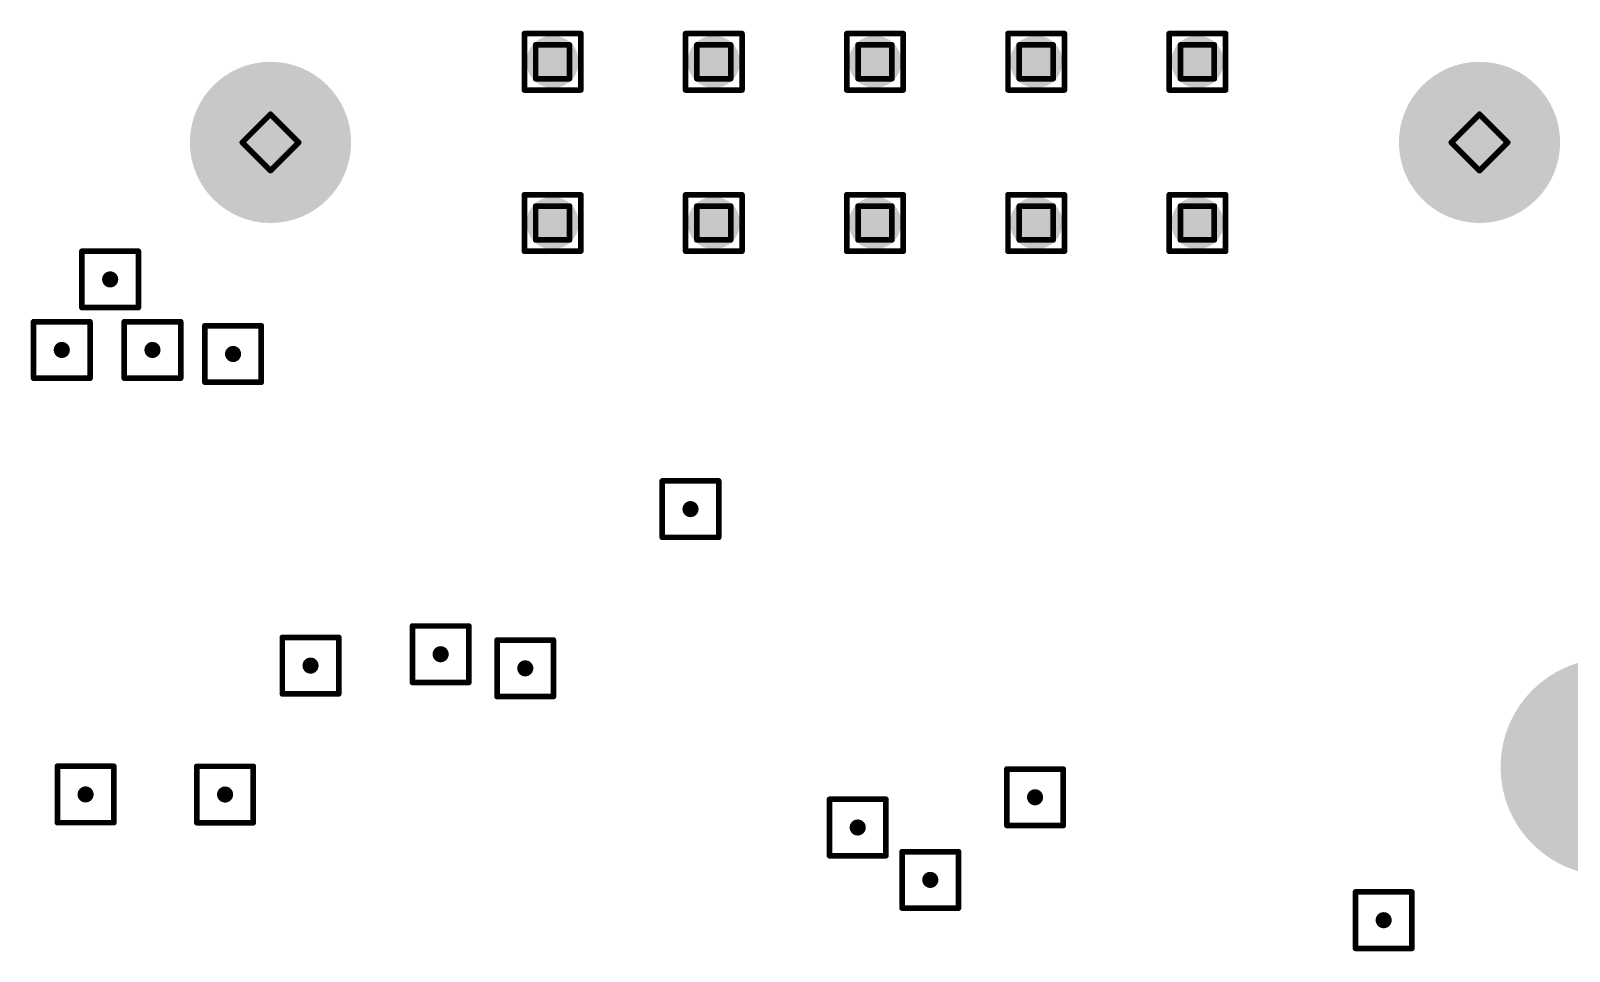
# Model space of a CAD drawing. Header units: inches. Extents: x 0 to 17, y 0 to 4.
# Drawn here: x 2.536 to 3.287, y 1.445 to 1.895 of the extents above; entities that cross this region are included whole.
import ezdxf

# ---------------------------------------------------------------- set-up
doc = ezdxf.new("R2010")
doc.units = ezdxf.units.IN
doc.header["$MEASUREMENT"] = 0
for name, color, linetype in [('Drill Drawing', 1, 'Continuous'), ('Pad Holes', 156, 'Continuous'), ('Via Holes', 16, 'Continuous')]:
    doc.layers.add(name, color=color, linetype=linetype)

# ---------------------------------------------------------------- blocks, each defined once
blk = doc.blocks.new('CM5116000_12')
at = {"layer": 'Pad Holes'}
h = blk.add_hatch(color=7, dxfattribs=at)
edge = h.paths.add_edge_path()
edge.add_arc((-0.94488, -0.64961), 0.05315, 0, 360)
blk = doc.blocks.new('M80_4001042____________B_132')
at = {"layer": 'Pad Holes'}
h = blk.add_hatch(color=7, dxfattribs=at)
edge = h.paths.add_edge_path()
edge.add_arc((-0.15748, 0.03937), 0.0128, 0, 360)
h = blk.add_hatch(color=7, dxfattribs=at)
edge = h.paths.add_edge_path()
edge.add_arc((-0.07874, 0.03937), 0.0128, 0, 360)
h = blk.add_hatch(color=7, dxfattribs=at)
edge = h.paths.add_edge_path()
edge.add_arc((0, 0.03937), 0.0128, 0, 360)
h = blk.add_hatch(color=7, dxfattribs=at)
edge = h.paths.add_edge_path()
edge.add_arc((0.07874, 0.03937), 0.0128, 0, 360)
h = blk.add_hatch(color=7, dxfattribs=at)
edge = h.paths.add_edge_path()
edge.add_arc((0.15748, 0.03937), 0.0128, 0, 360)
h = blk.add_hatch(color=7, dxfattribs=at)
edge = h.paths.add_edge_path()
edge.add_arc((-0.29528, 0), 0.03937, 0, 360)
h = blk.add_hatch(color=7, dxfattribs=at)
edge = h.paths.add_edge_path()
edge.add_arc((0.29527, 0), 0.03937, 0, 360)
h = blk.add_hatch(color=7, dxfattribs=at)
edge = h.paths.add_edge_path()
edge.add_arc((-0.15748, -0.03937), 0.0128, 0, 360)
h = blk.add_hatch(color=7, dxfattribs=at)
edge = h.paths.add_edge_path()
edge.add_arc((-0.07874, -0.03937), 0.0128, 0, 360)
h = blk.add_hatch(color=7, dxfattribs=at)
edge = h.paths.add_edge_path()
edge.add_arc((0, -0.03937), 0.0128, 0, 360)
h = blk.add_hatch(color=7, dxfattribs=at)
edge = h.paths.add_edge_path()
edge.add_arc((0.07874, -0.03937), 0.0128, 0, 360)
h = blk.add_hatch(color=7, dxfattribs=at)
edge = h.paths.add_edge_path()
edge.add_arc((0.15748, -0.03937), 0.0128, 0, 360)

msp = doc.modelspace()

# ---------------------------------------------------------------- hatches: boundary and pattern name
at = {"layer": 'Via Holes'}
h = msp.add_hatch(color=7, dxfattribs=at)
edge = h.paths.add_edge_path()
edge.add_arc((2.5748, 1.77362), 0.00394, 0, 360)
h = msp.add_hatch(color=7, dxfattribs=at)
edge = h.paths.add_edge_path()
edge.add_arc((2.55118, 1.73917), 0.00394, 0, 360)
h = msp.add_hatch(color=7, dxfattribs=at)
edge = h.paths.add_edge_path()
edge.add_arc((2.59547, 1.73917), 0.00394, 0, 360)
h = msp.add_hatch(color=7, dxfattribs=at)
edge = h.paths.add_edge_path()
edge.add_arc((2.63484, 1.7372), 0.00394, 0, 360)
h = msp.add_hatch(color=7, dxfattribs=at)
edge = h.paths.add_edge_path()
edge.add_arc((2.85827, 1.66142), 0.00394, 0, 360)
h = msp.add_hatch(color=7, dxfattribs=at)
edge = h.paths.add_edge_path()
edge.add_arc((2.73622, 1.59055), 0.00394, 0, 360)
h = msp.add_hatch(color=7, dxfattribs=at)
edge = h.paths.add_edge_path()
edge.add_arc((2.67268, 1.58498), 0.00394, 0, 360)
h = msp.add_hatch(color=7, dxfattribs=at)
edge = h.paths.add_edge_path()
edge.add_arc((2.77756, 1.58366), 0.00394, 0, 360)
h = msp.add_hatch(color=7, dxfattribs=at)
edge = h.paths.add_edge_path()
edge.add_arc((2.56279, 1.52205), 0.00394, 0, 360)
h = msp.add_hatch(color=7, dxfattribs=at)
edge = h.paths.add_edge_path()
edge.add_arc((2.63093, 1.52201), 0.00394, 0, 360)
h = msp.add_hatch(color=7, dxfattribs=at)
edge = h.paths.add_edge_path()
edge.add_arc((3.02657, 1.52067), 0.00394, 0, 360)
h = msp.add_hatch(color=7, dxfattribs=at)
edge = h.paths.add_edge_path()
edge.add_arc((2.93996, 1.50591), 0.00394, 0, 360)
h = msp.add_hatch(color=7, dxfattribs=at)
edge = h.paths.add_edge_path()
edge.add_arc((2.97539, 1.48032), 0.00394, 0, 360)
h = msp.add_hatch(color=7, dxfattribs=at)
edge = h.paths.add_edge_path()
edge.add_arc((3.19685, 1.46063), 0.00394, 0, 360)

# ---------------------------------------------------------------- linework, layer by layer
at = {"layer": 'Drill Drawing'}
for points in [[(2.77713, 1.8937, 0.00276, 0.00276, 0), (2.80468, 1.8937, 0.00276, 0.00276, 0)], [(2.77713, 1.86614, 0.00276, 0.00276, 0), (2.77713, 1.8937, 0.00276, 0.00276, 0)], [(2.80468, 1.86614, 0.00276, 0.00276, 0), (2.80468, 1.8937, 0.00276, 0.00276, 0)], [(2.85587, 1.8937, 0.00276, 0.00276, 0), (2.88343, 1.8937, 0.00276, 0.00276, 0)], [(2.85587, 1.86614, 0.00276, 0.00276, 0), (2.85587, 1.8937, 0.00276, 0.00276, 0)], [(2.88343, 1.86614, 0.00276, 0.00276, 0), (2.88343, 1.8937, 0.00276, 0.00276, 0)], [(2.93461, 1.8937, 0.00276, 0.00276, 0), (2.96217, 1.8937, 0.00276, 0.00276, 0)], [(2.93461, 1.86614, 0.00276, 0.00276, 0), (2.93461, 1.8937, 0.00276, 0.00276, 0)], [(2.96217, 1.86614, 0.00276, 0.00276, 0), (2.96217, 1.8937, 0.00276, 0.00276, 0)], [(3.01335, 1.8937, 0.00276, 0.00276, 0), (3.04091, 1.8937, 0.00276, 0.00276, 0)], [(3.01335, 1.86614, 0.00276, 0.00276, 0), (3.01335, 1.8937, 0.00276, 0.00276, 0)], [(3.04091, 1.86614, 0.00276, 0.00276, 0), (3.04091, 1.8937, 0.00276, 0.00276, 0)], [(3.09209, 1.8937, 0.00276, 0.00276, 0), (3.11965, 1.8937, 0.00276, 0.00276, 0)], [(3.09209, 1.86614, 0.00276, 0.00276, 0), (3.09209, 1.8937, 0.00276, 0.00276, 0)], [(3.11965, 1.86614, 0.00276, 0.00276, 0), (3.11965, 1.8937, 0.00276, 0.00276, 0)], [(2.78264, 1.88819, 0.00276, 0.00276, 0), (2.79917, 1.88819, 0.00276, 0.00276, 0)], [(2.78264, 1.87165, 0.00276, 0.00276, 0), (2.78264, 1.88819, 0.00276, 0.00276, 0)], [(2.79917, 1.87165, 0.00276, 0.00276, 0), (2.79917, 1.88819, 0.00276, 0.00276, 0)], [(2.86138, 1.88819, 0.00276, 0.00276, 0), (2.87791, 1.88819, 0.00276, 0.00276, 0)], [(2.86138, 1.87165, 0.00276, 0.00276, 0), (2.86138, 1.88819, 0.00276, 0.00276, 0)], [(2.87791, 1.87165, 0.00276, 0.00276, 0), (2.87791, 1.88819, 0.00276, 0.00276, 0)], [(2.94012, 1.88819, 0.00276, 0.00276, 0), (2.95665, 1.88819, 0.00276, 0.00276, 0)], [(2.94012, 1.87165, 0.00276, 0.00276, 0), (2.94012, 1.88819, 0.00276, 0.00276, 0)], [(2.95665, 1.87165, 0.00276, 0.00276, 0), (2.95665, 1.88819, 0.00276, 0.00276, 0)], [(3.01886, 1.88819, 0.00276, 0.00276, 0), (3.03539, 1.88819, 0.00276, 0.00276, 0)], [(3.01886, 1.87165, 0.00276, 0.00276, 0), (3.01886, 1.88819, 0.00276, 0.00276, 0)], [(3.03539, 1.87165, 0.00276, 0.00276, 0), (3.03539, 1.88819, 0.00276, 0.00276, 0)], [(3.0976, 1.88819, 0.00276, 0.00276, 0), (3.11413, 1.88819, 0.00276, 0.00276, 0)], [(3.0976, 1.87165, 0.00276, 0.00276, 0), (3.0976, 1.88819, 0.00276, 0.00276, 0)], [(3.11413, 1.87165, 0.00276, 0.00276, 0), (3.11413, 1.88819, 0.00276, 0.00276, 0)], [(2.78264, 1.87165, 0.00276, 0.00276, 0), (2.79917, 1.87165, 0.00276, 0.00276, 0)], [(2.86138, 1.87165, 0.00276, 0.00276, 0), (2.87791, 1.87165, 0.00276, 0.00276, 0)], [(2.94012, 1.87165, 0.00276, 0.00276, 0), (2.95665, 1.87165, 0.00276, 0.00276, 0)], [(3.01886, 1.87165, 0.00276, 0.00276, 0), (3.03539, 1.87165, 0.00276, 0.00276, 0)], [(3.0976, 1.87165, 0.00276, 0.00276, 0), (3.11413, 1.87165, 0.00276, 0.00276, 0)], [(2.77713, 1.86614, 0.00276, 0.00276, 0), (2.80468, 1.86614, 0.00276, 0.00276, 0)], [(2.85587, 1.86614, 0.00276, 0.00276, 0), (2.88343, 1.86614, 0.00276, 0.00276, 0)], [(2.93461, 1.86614, 0.00276, 0.00276, 0), (2.96217, 1.86614, 0.00276, 0.00276, 0)], [(3.01335, 1.86614, 0.00276, 0.00276, 0), (3.04091, 1.86614, 0.00276, 0.00276, 0)], [(3.09209, 1.86614, 0.00276, 0.00276, 0), (3.11965, 1.86614, 0.00276, 0.00276, 0)], [(2.63933, 1.84055, 0.00276, 0.00276, 0), (2.65311, 1.85433, 0.00276, 0.00276, 0)], [(2.65311, 1.85433, 0.00276, 0.00276, 0), (2.66689, 1.84055, 0.00276, 0.00276, 0)], [(3.22988, 1.84055, 0.00276, 0.00276, 0), (3.24366, 1.85433, 0.00276, 0.00276, 0)], [(3.24366, 1.85433, 0.00276, 0.00276, 0), (3.25744, 1.84055, 0.00276, 0.00276, 0)], [(2.63933, 1.84055, 0.00276, 0.00276, 0), (2.65311, 1.82677, 0.00276, 0.00276, 0)], [(2.65311, 1.82677, 0.00276, 0.00276, 0), (2.66689, 1.84055, 0.00276, 0.00276, 0)], [(3.22988, 1.84055, 0.00276, 0.00276, 0), (3.24366, 1.82677, 0.00276, 0.00276, 0)], [(3.24366, 1.82677, 0.00276, 0.00276, 0), (3.25744, 1.84055, 0.00276, 0.00276, 0)], [(2.77713, 1.81496, 0.00276, 0.00276, 0), (2.80468, 1.81496, 0.00276, 0.00276, 0)], [(2.77713, 1.7874, 0.00276, 0.00276, 0), (2.77713, 1.81496, 0.00276, 0.00276, 0)], [(2.80468, 1.7874, 0.00276, 0.00276, 0), (2.80468, 1.81496, 0.00276, 0.00276, 0)], [(2.85587, 1.81496, 0.00276, 0.00276, 0), (2.88343, 1.81496, 0.00276, 0.00276, 0)], [(2.85587, 1.7874, 0.00276, 0.00276, 0), (2.85587, 1.81496, 0.00276, 0.00276, 0)], [(2.88343, 1.7874, 0.00276, 0.00276, 0), (2.88343, 1.81496, 0.00276, 0.00276, 0)], [(2.93461, 1.81496, 0.00276, 0.00276, 0), (2.96217, 1.81496, 0.00276, 0.00276, 0)], [(2.93461, 1.7874, 0.00276, 0.00276, 0), (2.93461, 1.81496, 0.00276, 0.00276, 0)], [(2.96217, 1.7874, 0.00276, 0.00276, 0), (2.96217, 1.81496, 0.00276, 0.00276, 0)], [(3.01335, 1.81496, 0.00276, 0.00276, 0), (3.04091, 1.81496, 0.00276, 0.00276, 0)], [(3.01335, 1.7874, 0.00276, 0.00276, 0), (3.01335, 1.81496, 0.00276, 0.00276, 0)], [(3.04091, 1.7874, 0.00276, 0.00276, 0), (3.04091, 1.81496, 0.00276, 0.00276, 0)], [(3.09209, 1.81496, 0.00276, 0.00276, 0), (3.11965, 1.81496, 0.00276, 0.00276, 0)], [(3.09209, 1.7874, 0.00276, 0.00276, 0), (3.09209, 1.81496, 0.00276, 0.00276, 0)], [(3.11965, 1.7874, 0.00276, 0.00276, 0), (3.11965, 1.81496, 0.00276, 0.00276, 0)], [(2.78264, 1.80945, 0.00276, 0.00276, 0), (2.79917, 1.80945, 0.00276, 0.00276, 0)], [(2.78264, 1.79291, 0.00276, 0.00276, 0), (2.78264, 1.80945, 0.00276, 0.00276, 0)], [(2.79917, 1.79291, 0.00276, 0.00276, 0), (2.79917, 1.80945, 0.00276, 0.00276, 0)], [(2.86138, 1.80945, 0.00276, 0.00276, 0), (2.87791, 1.80945, 0.00276, 0.00276, 0)], [(2.86138, 1.79291, 0.00276, 0.00276, 0), (2.86138, 1.80945, 0.00276, 0.00276, 0)], [(2.87791, 1.79291, 0.00276, 0.00276, 0), (2.87791, 1.80945, 0.00276, 0.00276, 0)], [(2.94012, 1.80945, 0.00276, 0.00276, 0), (2.95665, 1.80945, 0.00276, 0.00276, 0)], [(2.94012, 1.79291, 0.00276, 0.00276, 0), (2.94012, 1.80945, 0.00276, 0.00276, 0)], [(2.95665, 1.79291, 0.00276, 0.00276, 0), (2.95665, 1.80945, 0.00276, 0.00276, 0)], [(3.01886, 1.80945, 0.00276, 0.00276, 0), (3.03539, 1.80945, 0.00276, 0.00276, 0)], [(3.01886, 1.79291, 0.00276, 0.00276, 0), (3.01886, 1.80945, 0.00276, 0.00276, 0)], [(3.03539, 1.79291, 0.00276, 0.00276, 0), (3.03539, 1.80945, 0.00276, 0.00276, 0)], [(3.0976, 1.80945, 0.00276, 0.00276, 0), (3.11413, 1.80945, 0.00276, 0.00276, 0)], [(3.0976, 1.79291, 0.00276, 0.00276, 0), (3.0976, 1.80945, 0.00276, 0.00276, 0)], [(3.11413, 1.79291, 0.00276, 0.00276, 0), (3.11413, 1.80945, 0.00276, 0.00276, 0)], [(2.56102, 1.7874, 0.00276, 0.00276, 0), (2.58858, 1.7874, 0.00276, 0.00276, 0)], [(2.56102, 1.75984, 0.00276, 0.00276, 0), (2.56102, 1.7874, 0.00276, 0.00276, 0)], [(2.58858, 1.75984, 0.00276, 0.00276, 0), (2.58858, 1.7874, 0.00276, 0.00276, 0)], [(2.77713, 1.7874, 0.00276, 0.00276, 0), (2.80468, 1.7874, 0.00276, 0.00276, 0)], [(2.78264, 1.79291, 0.00276, 0.00276, 0), (2.79917, 1.79291, 0.00276, 0.00276, 0)], [(2.85587, 1.7874, 0.00276, 0.00276, 0), (2.88343, 1.7874, 0.00276, 0.00276, 0)], [(2.86138, 1.79291, 0.00276, 0.00276, 0), (2.87791, 1.79291, 0.00276, 0.00276, 0)], [(2.93461, 1.7874, 0.00276, 0.00276, 0), (2.96217, 1.7874, 0.00276, 0.00276, 0)], [(2.94012, 1.79291, 0.00276, 0.00276, 0), (2.95665, 1.79291, 0.00276, 0.00276, 0)], [(3.01335, 1.7874, 0.00276, 0.00276, 0), (3.04091, 1.7874, 0.00276, 0.00276, 0)], [(3.01886, 1.79291, 0.00276, 0.00276, 0), (3.03539, 1.79291, 0.00276, 0.00276, 0)], [(3.09209, 1.7874, 0.00276, 0.00276, 0), (3.11965, 1.7874, 0.00276, 0.00276, 0)], [(3.0976, 1.79291, 0.00276, 0.00276, 0), (3.11413, 1.79291, 0.00276, 0.00276, 0)], [(2.56102, 1.75984, 0.00276, 0.00276, 0), (2.58858, 1.75984, 0.00276, 0.00276, 0)], [(2.5374, 1.75295, 0.00276, 0.00276, 0), (2.56496, 1.75295, 0.00276, 0.00276, 0)], [(2.5374, 1.72539, 0.00276, 0.00276, 0), (2.5374, 1.75295, 0.00276, 0.00276, 0)], [(2.56496, 1.72539, 0.00276, 0.00276, 0), (2.56496, 1.75295, 0.00276, 0.00276, 0)], [(2.58169, 1.75295, 0.00276, 0.00276, 0), (2.60925, 1.75295, 0.00276, 0.00276, 0)], [(2.58169, 1.72539, 0.00276, 0.00276, 0), (2.58169, 1.75295, 0.00276, 0.00276, 0)], [(2.60925, 1.72539, 0.00276, 0.00276, 0), (2.60925, 1.75295, 0.00276, 0.00276, 0)], [(2.62106, 1.75098, 0.00276, 0.00276, 0), (2.64862, 1.75098, 0.00276, 0.00276, 0)], [(2.62106, 1.72343, 0.00276, 0.00276, 0), (2.62106, 1.75098, 0.00276, 0.00276, 0)], [(2.64862, 1.72343, 0.00276, 0.00276, 0), (2.64862, 1.75098, 0.00276, 0.00276, 0)], [(2.5374, 1.72539, 0.00276, 0.00276, 0), (2.56496, 1.72539, 0.00276, 0.00276, 0)], [(2.58169, 1.72539, 0.00276, 0.00276, 0), (2.60925, 1.72539, 0.00276, 0.00276, 0)], [(2.62106, 1.72343, 0.00276, 0.00276, 0), (2.64862, 1.72343, 0.00276, 0.00276, 0)], [(2.84449, 1.6752, 0.00276, 0.00276, 0), (2.87205, 1.6752, 0.00276, 0.00276, 0)], [(2.84449, 1.64764, 0.00276, 0.00276, 0), (2.84449, 1.6752, 0.00276, 0.00276, 0)], [(2.87205, 1.64764, 0.00276, 0.00276, 0), (2.87205, 1.6752, 0.00276, 0.00276, 0)], [(2.84449, 1.64764, 0.00276, 0.00276, 0), (2.87205, 1.64764, 0.00276, 0.00276, 0)], [(2.72244, 1.60433, 0.00276, 0.00276, 0), (2.75, 1.60433, 0.00276, 0.00276, 0)], [(2.72244, 1.57677, 0.00276, 0.00276, 0), (2.72244, 1.60433, 0.00276, 0.00276, 0)], [(2.75, 1.57677, 0.00276, 0.00276, 0), (2.75, 1.60433, 0.00276, 0.00276, 0)], [(2.6589, 1.59876, 0.00276, 0.00276, 0), (2.68646, 1.59876, 0.00276, 0.00276, 0)], [(2.6589, 1.5712, 0.00276, 0.00276, 0), (2.6589, 1.59876, 0.00276, 0.00276, 0)], [(2.68646, 1.5712, 0.00276, 0.00276, 0), (2.68646, 1.59876, 0.00276, 0.00276, 0)], [(2.76378, 1.59744, 0.00276, 0.00276, 0), (2.79134, 1.59744, 0.00276, 0.00276, 0)], [(2.76378, 1.56988, 0.00276, 0.00276, 0), (2.76378, 1.59744, 0.00276, 0.00276, 0)], [(2.79134, 1.56988, 0.00276, 0.00276, 0), (2.79134, 1.59744, 0.00276, 0.00276, 0)], [(2.72244, 1.57677, 0.00276, 0.00276, 0), (2.75, 1.57677, 0.00276, 0.00276, 0)], [(2.6589, 1.5712, 0.00276, 0.00276, 0), (2.68646, 1.5712, 0.00276, 0.00276, 0)], [(2.76378, 1.56988, 0.00276, 0.00276, 0), (2.79134, 1.56988, 0.00276, 0.00276, 0)], [(2.54901, 1.53583, 0.00276, 0.00276, 0), (2.57657, 1.53583, 0.00276, 0.00276, 0)], [(2.54901, 1.50827, 0.00276, 0.00276, 0), (2.54901, 1.53583, 0.00276, 0.00276, 0)], [(2.57657, 1.50827, 0.00276, 0.00276, 0), (2.57657, 1.53583, 0.00276, 0.00276, 0)], [(2.61715, 1.53579, 0.00276, 0.00276, 0), (2.64471, 1.53579, 0.00276, 0.00276, 0)], [(2.61715, 1.50823, 0.00276, 0.00276, 0), (2.61715, 1.53579, 0.00276, 0.00276, 0)], [(2.64471, 1.50823, 0.00276, 0.00276, 0), (2.64471, 1.53579, 0.00276, 0.00276, 0)], [(3.01279, 1.53445, 0.00276, 0.00276, 0), (3.04035, 1.53445, 0.00276, 0.00276, 0)], [(3.01279, 1.50689, 0.00276, 0.00276, 0), (3.01279, 1.53445, 0.00276, 0.00276, 0)], [(3.04035, 1.50689, 0.00276, 0.00276, 0), (3.04035, 1.53445, 0.00276, 0.00276, 0)], [(2.92618, 1.51968, 0.00276, 0.00276, 0), (2.95374, 1.51968, 0.00276, 0.00276, 0)], [(2.92618, 1.49213, 0.00276, 0.00276, 0), (2.92618, 1.51968, 0.00276, 0.00276, 0)], [(2.95374, 1.49213, 0.00276, 0.00276, 0), (2.95374, 1.51968, 0.00276, 0.00276, 0)], [(2.54901, 1.50827, 0.00276, 0.00276, 0), (2.57657, 1.50827, 0.00276, 0.00276, 0)], [(2.61715, 1.50823, 0.00276, 0.00276, 0), (2.64471, 1.50823, 0.00276, 0.00276, 0)], [(3.01279, 1.50689, 0.00276, 0.00276, 0), (3.04035, 1.50689, 0.00276, 0.00276, 0)], [(2.96161, 1.49409, 0.00276, 0.00276, 0), (2.98917, 1.49409, 0.00276, 0.00276, 0)], [(2.96161, 1.46654, 0.00276, 0.00276, 0), (2.96161, 1.49409, 0.00276, 0.00276, 0)], [(2.98917, 1.46654, 0.00276, 0.00276, 0), (2.98917, 1.49409, 0.00276, 0.00276, 0)], [(2.92618, 1.49213, 0.00276, 0.00276, 0), (2.95374, 1.49213, 0.00276, 0.00276, 0)], [(3.18307, 1.47441, 0.00276, 0.00276, 0), (3.21063, 1.47441, 0.00276, 0.00276, 0)], [(3.18307, 1.44685, 0.00276, 0.00276, 0), (3.18307, 1.47441, 0.00276, 0.00276, 0)], [(3.21063, 1.44685, 0.00276, 0.00276, 0), (3.21063, 1.47441, 0.00276, 0.00276, 0)], [(2.96161, 1.46654, 0.00276, 0.00276, 0), (2.98917, 1.46654, 0.00276, 0.00276, 0)], [(3.18307, 1.44685, 0.00276, 0.00276, 0), (3.21063, 1.44685, 0.00276, 0.00276, 0)]]:
    msp.add_lwpolyline(points, format="xyseb", dxfattribs=at)
for points in [[(2.77644, 1.8937, 0.00138, 0.00138, 1), (2.77781, 1.8937, 0.00138, 0.00138, 1)], [(2.77644, 1.8937, 0.00138, 0.00138, 1), (2.77781, 1.8937, 0.00138, 0.00138, 1)], [(2.804, 1.8937, 0.00138, 0.00138, 1), (2.80537, 1.8937, 0.00138, 0.00138, 1)], [(2.804, 1.8937, 0.00138, 0.00138, 1), (2.80537, 1.8937, 0.00138, 0.00138, 1)], [(2.85518, 1.8937, 0.00138, 0.00138, 1), (2.85656, 1.8937, 0.00138, 0.00138, 1)], [(2.85518, 1.8937, 0.00138, 0.00138, 1), (2.85656, 1.8937, 0.00138, 0.00138, 1)], [(2.88274, 1.8937, 0.00138, 0.00138, 1), (2.88412, 1.8937, 0.00138, 0.00138, 1)], [(2.88274, 1.8937, 0.00138, 0.00138, 1), (2.88412, 1.8937, 0.00138, 0.00138, 1)], [(2.93392, 1.8937, 0.00138, 0.00138, 1), (2.9353, 1.8937, 0.00138, 0.00138, 1)], [(2.93392, 1.8937, 0.00138, 0.00138, 1), (2.9353, 1.8937, 0.00138, 0.00138, 1)], [(2.96148, 1.8937, 0.00138, 0.00138, 1), (2.96286, 1.8937, 0.00138, 0.00138, 1)], [(2.96148, 1.8937, 0.00138, 0.00138, 1), (2.96286, 1.8937, 0.00138, 0.00138, 1)], [(3.01266, 1.8937, 0.00138, 0.00138, 1), (3.01404, 1.8937, 0.00138, 0.00138, 1)], [(3.01266, 1.8937, 0.00138, 0.00138, 1), (3.01404, 1.8937, 0.00138, 0.00138, 1)], [(3.04022, 1.8937, 0.00138, 0.00138, 1), (3.0416, 1.8937, 0.00138, 0.00138, 1)], [(3.04022, 1.8937, 0.00138, 0.00138, 1), (3.0416, 1.8937, 0.00138, 0.00138, 1)], [(3.0914, 1.8937, 0.00138, 0.00138, 1), (3.09278, 1.8937, 0.00138, 0.00138, 1)], [(3.0914, 1.8937, 0.00138, 0.00138, 1), (3.09278, 1.8937, 0.00138, 0.00138, 1)], [(3.11896, 1.8937, 0.00138, 0.00138, 1), (3.12034, 1.8937, 0.00138, 0.00138, 1)], [(3.11896, 1.8937, 0.00138, 0.00138, 1), (3.12034, 1.8937, 0.00138, 0.00138, 1)], [(2.78195, 1.88819, 0.00138, 0.00138, 1), (2.78333, 1.88819, 0.00138, 0.00138, 1)], [(2.78195, 1.88819, 0.00138, 0.00138, 1), (2.78333, 1.88819, 0.00138, 0.00138, 1)], [(2.79848, 1.88819, 0.00138, 0.00138, 1), (2.79986, 1.88819, 0.00138, 0.00138, 1)], [(2.79848, 1.88819, 0.00138, 0.00138, 1), (2.79986, 1.88819, 0.00138, 0.00138, 1)], [(2.86069, 1.88819, 0.00138, 0.00138, 1), (2.86207, 1.88819, 0.00138, 0.00138, 1)], [(2.86069, 1.88819, 0.00138, 0.00138, 1), (2.86207, 1.88819, 0.00138, 0.00138, 1)], [(2.87723, 1.88819, 0.00138, 0.00138, 1), (2.8786, 1.88819, 0.00138, 0.00138, 1)], [(2.87723, 1.88819, 0.00138, 0.00138, 1), (2.8786, 1.88819, 0.00138, 0.00138, 1)], [(2.93943, 1.88819, 0.00138, 0.00138, 1), (2.94081, 1.88819, 0.00138, 0.00138, 1)], [(2.93943, 1.88819, 0.00138, 0.00138, 1), (2.94081, 1.88819, 0.00138, 0.00138, 1)], [(2.95597, 1.88819, 0.00138, 0.00138, 1), (2.95734, 1.88819, 0.00138, 0.00138, 1)], [(2.95597, 1.88819, 0.00138, 0.00138, 1), (2.95734, 1.88819, 0.00138, 0.00138, 1)], [(3.01817, 1.88819, 0.00138, 0.00138, 1), (3.01955, 1.88819, 0.00138, 0.00138, 1)], [(3.01817, 1.88819, 0.00138, 0.00138, 1), (3.01955, 1.88819, 0.00138, 0.00138, 1)], [(3.03471, 1.88819, 0.00138, 0.00138, 1), (3.03608, 1.88819, 0.00138, 0.00138, 1)], [(3.03471, 1.88819, 0.00138, 0.00138, 1), (3.03608, 1.88819, 0.00138, 0.00138, 1)], [(3.09691, 1.88819, 0.00138, 0.00138, 1), (3.09829, 1.88819, 0.00138, 0.00138, 1)], [(3.09691, 1.88819, 0.00138, 0.00138, 1), (3.09829, 1.88819, 0.00138, 0.00138, 1)], [(3.11345, 1.88819, 0.00138, 0.00138, 1), (3.11482, 1.88819, 0.00138, 0.00138, 1)], [(3.11345, 1.88819, 0.00138, 0.00138, 1), (3.11482, 1.88819, 0.00138, 0.00138, 1)], [(2.78195, 1.87165, 0.00138, 0.00138, 1), (2.78333, 1.87165, 0.00138, 0.00138, 1)], [(2.78195, 1.87165, 0.00138, 0.00138, 1), (2.78333, 1.87165, 0.00138, 0.00138, 1)], [(2.79848, 1.87165, 0.00138, 0.00138, 1), (2.79986, 1.87165, 0.00138, 0.00138, 1)], [(2.79848, 1.87165, 0.00138, 0.00138, 1), (2.79986, 1.87165, 0.00138, 0.00138, 1)], [(2.86069, 1.87165, 0.00138, 0.00138, 1), (2.86207, 1.87165, 0.00138, 0.00138, 1)], [(2.86069, 1.87165, 0.00138, 0.00138, 1), (2.86207, 1.87165, 0.00138, 0.00138, 1)], [(2.87723, 1.87165, 0.00138, 0.00138, 1), (2.8786, 1.87165, 0.00138, 0.00138, 1)], [(2.87723, 1.87165, 0.00138, 0.00138, 1), (2.8786, 1.87165, 0.00138, 0.00138, 1)], [(2.93943, 1.87165, 0.00138, 0.00138, 1), (2.94081, 1.87165, 0.00138, 0.00138, 1)], [(2.93943, 1.87165, 0.00138, 0.00138, 1), (2.94081, 1.87165, 0.00138, 0.00138, 1)], [(2.95597, 1.87165, 0.00138, 0.00138, 1), (2.95734, 1.87165, 0.00138, 0.00138, 1)], [(2.95597, 1.87165, 0.00138, 0.00138, 1), (2.95734, 1.87165, 0.00138, 0.00138, 1)], [(3.01817, 1.87165, 0.00138, 0.00138, 1), (3.01955, 1.87165, 0.00138, 0.00138, 1)], [(3.01817, 1.87165, 0.00138, 0.00138, 1), (3.01955, 1.87165, 0.00138, 0.00138, 1)], [(3.03471, 1.87165, 0.00138, 0.00138, 1), (3.03608, 1.87165, 0.00138, 0.00138, 1)], [(3.03471, 1.87165, 0.00138, 0.00138, 1), (3.03608, 1.87165, 0.00138, 0.00138, 1)], [(3.09691, 1.87165, 0.00138, 0.00138, 1), (3.09829, 1.87165, 0.00138, 0.00138, 1)], [(3.09691, 1.87165, 0.00138, 0.00138, 1), (3.09829, 1.87165, 0.00138, 0.00138, 1)], [(3.11345, 1.87165, 0.00138, 0.00138, 1), (3.11482, 1.87165, 0.00138, 0.00138, 1)], [(3.11345, 1.87165, 0.00138, 0.00138, 1), (3.11482, 1.87165, 0.00138, 0.00138, 1)], [(2.77644, 1.86614, 0.00138, 0.00138, 1), (2.77781, 1.86614, 0.00138, 0.00138, 1)], [(2.77644, 1.86614, 0.00138, 0.00138, 1), (2.77781, 1.86614, 0.00138, 0.00138, 1)], [(2.804, 1.86614, 0.00138, 0.00138, 1), (2.80537, 1.86614, 0.00138, 0.00138, 1)], [(2.804, 1.86614, 0.00138, 0.00138, 1), (2.80537, 1.86614, 0.00138, 0.00138, 1)], [(2.85518, 1.86614, 0.00138, 0.00138, 1), (2.85656, 1.86614, 0.00138, 0.00138, 1)], [(2.85518, 1.86614, 0.00138, 0.00138, 1), (2.85656, 1.86614, 0.00138, 0.00138, 1)], [(2.88274, 1.86614, 0.00138, 0.00138, 1), (2.88412, 1.86614, 0.00138, 0.00138, 1)], [(2.88274, 1.86614, 0.00138, 0.00138, 1), (2.88412, 1.86614, 0.00138, 0.00138, 1)], [(2.93392, 1.86614, 0.00138, 0.00138, 1), (2.9353, 1.86614, 0.00138, 0.00138, 1)], [(2.93392, 1.86614, 0.00138, 0.00138, 1), (2.9353, 1.86614, 0.00138, 0.00138, 1)], [(2.96148, 1.86614, 0.00138, 0.00138, 1), (2.96286, 1.86614, 0.00138, 0.00138, 1)], [(2.96148, 1.86614, 0.00138, 0.00138, 1), (2.96286, 1.86614, 0.00138, 0.00138, 1)], [(3.01266, 1.86614, 0.00138, 0.00138, 1), (3.01404, 1.86614, 0.00138, 0.00138, 1)], [(3.01266, 1.86614, 0.00138, 0.00138, 1), (3.01404, 1.86614, 0.00138, 0.00138, 1)], [(3.04022, 1.86614, 0.00138, 0.00138, 1), (3.0416, 1.86614, 0.00138, 0.00138, 1)], [(3.04022, 1.86614, 0.00138, 0.00138, 1), (3.0416, 1.86614, 0.00138, 0.00138, 1)], [(3.0914, 1.86614, 0.00138, 0.00138, 1), (3.09278, 1.86614, 0.00138, 0.00138, 1)], [(3.0914, 1.86614, 0.00138, 0.00138, 1), (3.09278, 1.86614, 0.00138, 0.00138, 1)], [(3.11896, 1.86614, 0.00138, 0.00138, 1), (3.12034, 1.86614, 0.00138, 0.00138, 1)], [(3.11896, 1.86614, 0.00138, 0.00138, 1), (3.12034, 1.86614, 0.00138, 0.00138, 1)], [(2.65242, 1.85433, 0.00138, 0.00138, 1), (2.6538, 1.85433, 0.00138, 0.00138, 1)], [(2.65242, 1.85433, 0.00138, 0.00138, 1), (2.6538, 1.85433, 0.00138, 0.00138, 1)], [(3.24297, 1.85433, 0.00138, 0.00138, 1), (3.24435, 1.85433, 0.00138, 0.00138, 1)], [(3.24297, 1.85433, 0.00138, 0.00138, 1), (3.24435, 1.85433, 0.00138, 0.00138, 1)], [(2.63864, 1.84055, 0.00138, 0.00138, 1), (2.64002, 1.84055, 0.00138, 0.00138, 1)], [(2.63864, 1.84055, 0.00138, 0.00138, 1), (2.64002, 1.84055, 0.00138, 0.00138, 1)], [(2.6662, 1.84055, 0.00138, 0.00138, 1), (2.66758, 1.84055, 0.00138, 0.00138, 1)], [(2.6662, 1.84055, 0.00138, 0.00138, 1), (2.66758, 1.84055, 0.00138, 0.00138, 1)], [(3.22919, 1.84055, 0.00138, 0.00138, 1), (3.23057, 1.84055, 0.00138, 0.00138, 1)], [(3.22919, 1.84055, 0.00138, 0.00138, 1), (3.23057, 1.84055, 0.00138, 0.00138, 1)], [(3.25675, 1.84055, 0.00138, 0.00138, 1), (3.25813, 1.84055, 0.00138, 0.00138, 1)], [(3.25675, 1.84055, 0.00138, 0.00138, 1), (3.25813, 1.84055, 0.00138, 0.00138, 1)], [(2.65242, 1.82677, 0.00138, 0.00138, 1), (2.6538, 1.82677, 0.00138, 0.00138, 1)], [(2.65242, 1.82677, 0.00138, 0.00138, 1), (2.6538, 1.82677, 0.00138, 0.00138, 1)], [(3.24297, 1.82677, 0.00138, 0.00138, 1), (3.24435, 1.82677, 0.00138, 0.00138, 1)], [(3.24297, 1.82677, 0.00138, 0.00138, 1), (3.24435, 1.82677, 0.00138, 0.00138, 1)], [(2.77644, 1.81496, 0.00138, 0.00138, 1), (2.77781, 1.81496, 0.00138, 0.00138, 1)], [(2.77644, 1.81496, 0.00138, 0.00138, 1), (2.77781, 1.81496, 0.00138, 0.00138, 1)], [(2.804, 1.81496, 0.00138, 0.00138, 1), (2.80537, 1.81496, 0.00138, 0.00138, 1)], [(2.804, 1.81496, 0.00138, 0.00138, 1), (2.80537, 1.81496, 0.00138, 0.00138, 1)], [(2.85518, 1.81496, 0.00138, 0.00138, 1), (2.85656, 1.81496, 0.00138, 0.00138, 1)], [(2.85518, 1.81496, 0.00138, 0.00138, 1), (2.85656, 1.81496, 0.00138, 0.00138, 1)], [(2.88274, 1.81496, 0.00138, 0.00138, 1), (2.88412, 1.81496, 0.00138, 0.00138, 1)], [(2.88274, 1.81496, 0.00138, 0.00138, 1), (2.88412, 1.81496, 0.00138, 0.00138, 1)], [(2.93392, 1.81496, 0.00138, 0.00138, 1), (2.9353, 1.81496, 0.00138, 0.00138, 1)], [(2.93392, 1.81496, 0.00138, 0.00138, 1), (2.9353, 1.81496, 0.00138, 0.00138, 1)], [(2.96148, 1.81496, 0.00138, 0.00138, 1), (2.96286, 1.81496, 0.00138, 0.00138, 1)], [(2.96148, 1.81496, 0.00138, 0.00138, 1), (2.96286, 1.81496, 0.00138, 0.00138, 1)], [(3.01266, 1.81496, 0.00138, 0.00138, 1), (3.01404, 1.81496, 0.00138, 0.00138, 1)], [(3.01266, 1.81496, 0.00138, 0.00138, 1), (3.01404, 1.81496, 0.00138, 0.00138, 1)], [(3.04022, 1.81496, 0.00138, 0.00138, 1), (3.0416, 1.81496, 0.00138, 0.00138, 1)], [(3.04022, 1.81496, 0.00138, 0.00138, 1), (3.0416, 1.81496, 0.00138, 0.00138, 1)], [(3.0914, 1.81496, 0.00138, 0.00138, 1), (3.09278, 1.81496, 0.00138, 0.00138, 1)], [(3.0914, 1.81496, 0.00138, 0.00138, 1), (3.09278, 1.81496, 0.00138, 0.00138, 1)], [(3.11896, 1.81496, 0.00138, 0.00138, 1), (3.12034, 1.81496, 0.00138, 0.00138, 1)], [(3.11896, 1.81496, 0.00138, 0.00138, 1), (3.12034, 1.81496, 0.00138, 0.00138, 1)], [(2.78195, 1.80945, 0.00138, 0.00138, 1), (2.78333, 1.80945, 0.00138, 0.00138, 1)], [(2.78195, 1.80945, 0.00138, 0.00138, 1), (2.78333, 1.80945, 0.00138, 0.00138, 1)], [(2.79848, 1.80945, 0.00138, 0.00138, 1), (2.79986, 1.80945, 0.00138, 0.00138, 1)], [(2.79848, 1.80945, 0.00138, 0.00138, 1), (2.79986, 1.80945, 0.00138, 0.00138, 1)], [(2.86069, 1.80945, 0.00138, 0.00138, 1), (2.86207, 1.80945, 0.00138, 0.00138, 1)], [(2.86069, 1.80945, 0.00138, 0.00138, 1), (2.86207, 1.80945, 0.00138, 0.00138, 1)], [(2.87723, 1.80945, 0.00138, 0.00138, 1), (2.8786, 1.80945, 0.00138, 0.00138, 1)], [(2.87723, 1.80945, 0.00138, 0.00138, 1), (2.8786, 1.80945, 0.00138, 0.00138, 1)], [(2.93943, 1.80945, 0.00138, 0.00138, 1), (2.94081, 1.80945, 0.00138, 0.00138, 1)], [(2.93943, 1.80945, 0.00138, 0.00138, 1), (2.94081, 1.80945, 0.00138, 0.00138, 1)], [(2.95597, 1.80945, 0.00138, 0.00138, 1), (2.95734, 1.80945, 0.00138, 0.00138, 1)], [(2.95597, 1.80945, 0.00138, 0.00138, 1), (2.95734, 1.80945, 0.00138, 0.00138, 1)], [(3.01817, 1.80945, 0.00138, 0.00138, 1), (3.01955, 1.80945, 0.00138, 0.00138, 1)], [(3.01817, 1.80945, 0.00138, 0.00138, 1), (3.01955, 1.80945, 0.00138, 0.00138, 1)], [(3.03471, 1.80945, 0.00138, 0.00138, 1), (3.03608, 1.80945, 0.00138, 0.00138, 1)], [(3.03471, 1.80945, 0.00138, 0.00138, 1), (3.03608, 1.80945, 0.00138, 0.00138, 1)], [(3.09691, 1.80945, 0.00138, 0.00138, 1), (3.09829, 1.80945, 0.00138, 0.00138, 1)], [(3.09691, 1.80945, 0.00138, 0.00138, 1), (3.09829, 1.80945, 0.00138, 0.00138, 1)], [(3.11345, 1.80945, 0.00138, 0.00138, 1), (3.11482, 1.80945, 0.00138, 0.00138, 1)], [(3.11345, 1.80945, 0.00138, 0.00138, 1), (3.11482, 1.80945, 0.00138, 0.00138, 1)], [(2.56033, 1.7874, 0.00138, 0.00138, 1), (2.56171, 1.7874, 0.00138, 0.00138, 1)], [(2.56033, 1.7874, 0.00138, 0.00138, 1), (2.56171, 1.7874, 0.00138, 0.00138, 1)], [(2.58789, 1.7874, 0.00138, 0.00138, 1), (2.58927, 1.7874, 0.00138, 0.00138, 1)], [(2.58789, 1.7874, 0.00138, 0.00138, 1), (2.58927, 1.7874, 0.00138, 0.00138, 1)], [(2.77644, 1.7874, 0.00138, 0.00138, 1), (2.77781, 1.7874, 0.00138, 0.00138, 1)], [(2.77644, 1.7874, 0.00138, 0.00138, 1), (2.77781, 1.7874, 0.00138, 0.00138, 1)], [(2.78195, 1.79291, 0.00138, 0.00138, 1), (2.78333, 1.79291, 0.00138, 0.00138, 1)], [(2.78195, 1.79291, 0.00138, 0.00138, 1), (2.78333, 1.79291, 0.00138, 0.00138, 1)], [(2.79848, 1.79291, 0.00138, 0.00138, 1), (2.79986, 1.79291, 0.00138, 0.00138, 1)], [(2.79848, 1.79291, 0.00138, 0.00138, 1), (2.79986, 1.79291, 0.00138, 0.00138, 1)], [(2.804, 1.7874, 0.00138, 0.00138, 1), (2.80537, 1.7874, 0.00138, 0.00138, 1)], [(2.804, 1.7874, 0.00138, 0.00138, 1), (2.80537, 1.7874, 0.00138, 0.00138, 1)], [(2.85518, 1.7874, 0.00138, 0.00138, 1), (2.85656, 1.7874, 0.00138, 0.00138, 1)], [(2.85518, 1.7874, 0.00138, 0.00138, 1), (2.85656, 1.7874, 0.00138, 0.00138, 1)], [(2.86069, 1.79291, 0.00138, 0.00138, 1), (2.86207, 1.79291, 0.00138, 0.00138, 1)], [(2.86069, 1.79291, 0.00138, 0.00138, 1), (2.86207, 1.79291, 0.00138, 0.00138, 1)], [(2.87723, 1.79291, 0.00138, 0.00138, 1), (2.8786, 1.79291, 0.00138, 0.00138, 1)], [(2.87723, 1.79291, 0.00138, 0.00138, 1), (2.8786, 1.79291, 0.00138, 0.00138, 1)], [(2.88274, 1.7874, 0.00138, 0.00138, 1), (2.88412, 1.7874, 0.00138, 0.00138, 1)], [(2.88274, 1.7874, 0.00138, 0.00138, 1), (2.88412, 1.7874, 0.00138, 0.00138, 1)], [(2.93392, 1.7874, 0.00138, 0.00138, 1), (2.9353, 1.7874, 0.00138, 0.00138, 1)], [(2.93392, 1.7874, 0.00138, 0.00138, 1), (2.9353, 1.7874, 0.00138, 0.00138, 1)], [(2.93943, 1.79291, 0.00138, 0.00138, 1), (2.94081, 1.79291, 0.00138, 0.00138, 1)], [(2.93943, 1.79291, 0.00138, 0.00138, 1), (2.94081, 1.79291, 0.00138, 0.00138, 1)], [(2.95597, 1.79291, 0.00138, 0.00138, 1), (2.95734, 1.79291, 0.00138, 0.00138, 1)], [(2.95597, 1.79291, 0.00138, 0.00138, 1), (2.95734, 1.79291, 0.00138, 0.00138, 1)], [(2.96148, 1.7874, 0.00138, 0.00138, 1), (2.96286, 1.7874, 0.00138, 0.00138, 1)], [(2.96148, 1.7874, 0.00138, 0.00138, 1), (2.96286, 1.7874, 0.00138, 0.00138, 1)], [(3.01266, 1.7874, 0.00138, 0.00138, 1), (3.01404, 1.7874, 0.00138, 0.00138, 1)], [(3.01266, 1.7874, 0.00138, 0.00138, 1), (3.01404, 1.7874, 0.00138, 0.00138, 1)], [(3.01817, 1.79291, 0.00138, 0.00138, 1), (3.01955, 1.79291, 0.00138, 0.00138, 1)], [(3.01817, 1.79291, 0.00138, 0.00138, 1), (3.01955, 1.79291, 0.00138, 0.00138, 1)], [(3.03471, 1.79291, 0.00138, 0.00138, 1), (3.03608, 1.79291, 0.00138, 0.00138, 1)], [(3.03471, 1.79291, 0.00138, 0.00138, 1), (3.03608, 1.79291, 0.00138, 0.00138, 1)], [(3.04022, 1.7874, 0.00138, 0.00138, 1), (3.0416, 1.7874, 0.00138, 0.00138, 1)], [(3.04022, 1.7874, 0.00138, 0.00138, 1), (3.0416, 1.7874, 0.00138, 0.00138, 1)], [(3.0914, 1.7874, 0.00138, 0.00138, 1), (3.09278, 1.7874, 0.00138, 0.00138, 1)], [(3.0914, 1.7874, 0.00138, 0.00138, 1), (3.09278, 1.7874, 0.00138, 0.00138, 1)], [(3.09691, 1.79291, 0.00138, 0.00138, 1), (3.09829, 1.79291, 0.00138, 0.00138, 1)], [(3.09691, 1.79291, 0.00138, 0.00138, 1), (3.09829, 1.79291, 0.00138, 0.00138, 1)], [(3.11345, 1.79291, 0.00138, 0.00138, 1), (3.11482, 1.79291, 0.00138, 0.00138, 1)], [(3.11345, 1.79291, 0.00138, 0.00138, 1), (3.11482, 1.79291, 0.00138, 0.00138, 1)], [(3.11896, 1.7874, 0.00138, 0.00138, 1), (3.12034, 1.7874, 0.00138, 0.00138, 1)], [(3.11896, 1.7874, 0.00138, 0.00138, 1), (3.12034, 1.7874, 0.00138, 0.00138, 1)], [(2.56033, 1.75984, 0.00138, 0.00138, 1), (2.56171, 1.75984, 0.00138, 0.00138, 1)], [(2.56033, 1.75984, 0.00138, 0.00138, 1), (2.56171, 1.75984, 0.00138, 0.00138, 1)], [(2.58789, 1.75984, 0.00138, 0.00138, 1), (2.58927, 1.75984, 0.00138, 0.00138, 1)], [(2.58789, 1.75984, 0.00138, 0.00138, 1), (2.58927, 1.75984, 0.00138, 0.00138, 1)], [(2.53671, 1.75295, 0.00138, 0.00138, 1), (2.53809, 1.75295, 0.00138, 0.00138, 1)], [(2.53671, 1.75295, 0.00138, 0.00138, 1), (2.53809, 1.75295, 0.00138, 0.00138, 1)], [(2.56427, 1.75295, 0.00138, 0.00138, 1), (2.56565, 1.75295, 0.00138, 0.00138, 1)], [(2.56427, 1.75295, 0.00138, 0.00138, 1), (2.56565, 1.75295, 0.00138, 0.00138, 1)], [(2.581, 1.75295, 0.00138, 0.00138, 1), (2.58238, 1.75295, 0.00138, 0.00138, 1)], [(2.581, 1.75295, 0.00138, 0.00138, 1), (2.58238, 1.75295, 0.00138, 0.00138, 1)], [(2.60856, 1.75295, 0.00138, 0.00138, 1), (2.60994, 1.75295, 0.00138, 0.00138, 1)], [(2.60856, 1.75295, 0.00138, 0.00138, 1), (2.60994, 1.75295, 0.00138, 0.00138, 1)], [(2.62037, 1.75098, 0.00138, 0.00138, 1), (2.62175, 1.75098, 0.00138, 0.00138, 1)], [(2.62037, 1.75098, 0.00138, 0.00138, 1), (2.62175, 1.75098, 0.00138, 0.00138, 1)], [(2.64793, 1.75098, 0.00138, 0.00138, 1), (2.64931, 1.75098, 0.00138, 0.00138, 1)], [(2.64793, 1.75098, 0.00138, 0.00138, 1), (2.64931, 1.75098, 0.00138, 0.00138, 1)], [(2.53671, 1.72539, 0.00138, 0.00138, 1), (2.53809, 1.72539, 0.00138, 0.00138, 1)], [(2.53671, 1.72539, 0.00138, 0.00138, 1), (2.53809, 1.72539, 0.00138, 0.00138, 1)], [(2.56427, 1.72539, 0.00138, 0.00138, 1), (2.56565, 1.72539, 0.00138, 0.00138, 1)], [(2.56427, 1.72539, 0.00138, 0.00138, 1), (2.56565, 1.72539, 0.00138, 0.00138, 1)], [(2.581, 1.72539, 0.00138, 0.00138, 1), (2.58238, 1.72539, 0.00138, 0.00138, 1)], [(2.581, 1.72539, 0.00138, 0.00138, 1), (2.58238, 1.72539, 0.00138, 0.00138, 1)], [(2.60856, 1.72539, 0.00138, 0.00138, 1), (2.60994, 1.72539, 0.00138, 0.00138, 1)], [(2.60856, 1.72539, 0.00138, 0.00138, 1), (2.60994, 1.72539, 0.00138, 0.00138, 1)], [(2.62037, 1.72343, 0.00138, 0.00138, 1), (2.62175, 1.72343, 0.00138, 0.00138, 1)], [(2.62037, 1.72343, 0.00138, 0.00138, 1), (2.62175, 1.72343, 0.00138, 0.00138, 1)], [(2.64793, 1.72343, 0.00138, 0.00138, 1), (2.64931, 1.72343, 0.00138, 0.00138, 1)], [(2.64793, 1.72343, 0.00138, 0.00138, 1), (2.64931, 1.72343, 0.00138, 0.00138, 1)], [(2.8438, 1.6752, 0.00138, 0.00138, 1), (2.84518, 1.6752, 0.00138, 0.00138, 1)], [(2.8438, 1.6752, 0.00138, 0.00138, 1), (2.84518, 1.6752, 0.00138, 0.00138, 1)], [(2.87136, 1.6752, 0.00138, 0.00138, 1), (2.87273, 1.6752, 0.00138, 0.00138, 1)], [(2.87136, 1.6752, 0.00138, 0.00138, 1), (2.87273, 1.6752, 0.00138, 0.00138, 1)], [(2.8438, 1.64764, 0.00138, 0.00138, 1), (2.84518, 1.64764, 0.00138, 0.00138, 1)], [(2.8438, 1.64764, 0.00138, 0.00138, 1), (2.84518, 1.64764, 0.00138, 0.00138, 1)], [(2.87136, 1.64764, 0.00138, 0.00138, 1), (2.87273, 1.64764, 0.00138, 0.00138, 1)], [(2.87136, 1.64764, 0.00138, 0.00138, 1), (2.87273, 1.64764, 0.00138, 0.00138, 1)], [(2.72175, 1.60433, 0.00138, 0.00138, 1), (2.72313, 1.60433, 0.00138, 0.00138, 1)], [(2.72175, 1.60433, 0.00138, 0.00138, 1), (2.72313, 1.60433, 0.00138, 0.00138, 1)], [(2.74931, 1.60433, 0.00138, 0.00138, 1), (2.75069, 1.60433, 0.00138, 0.00138, 1)], [(2.74931, 1.60433, 0.00138, 0.00138, 1), (2.75069, 1.60433, 0.00138, 0.00138, 1)], [(2.65821, 1.59876, 0.00138, 0.00138, 1), (2.65959, 1.59876, 0.00138, 0.00138, 1)], [(2.65821, 1.59876, 0.00138, 0.00138, 1), (2.65959, 1.59876, 0.00138, 0.00138, 1)], [(2.68577, 1.59876, 0.00138, 0.00138, 1), (2.68715, 1.59876, 0.00138, 0.00138, 1)], [(2.68577, 1.59876, 0.00138, 0.00138, 1), (2.68715, 1.59876, 0.00138, 0.00138, 1)], [(2.76309, 1.59744, 0.00138, 0.00138, 1), (2.76447, 1.59744, 0.00138, 0.00138, 1)], [(2.76309, 1.59744, 0.00138, 0.00138, 1), (2.76447, 1.59744, 0.00138, 0.00138, 1)], [(2.79065, 1.59744, 0.00138, 0.00138, 1), (2.79203, 1.59744, 0.00138, 0.00138, 1)], [(2.79065, 1.59744, 0.00138, 0.00138, 1), (2.79203, 1.59744, 0.00138, 0.00138, 1)], [(2.72175, 1.57677, 0.00138, 0.00138, 1), (2.72313, 1.57677, 0.00138, 0.00138, 1)], [(2.72175, 1.57677, 0.00138, 0.00138, 1), (2.72313, 1.57677, 0.00138, 0.00138, 1)], [(2.74931, 1.57677, 0.00138, 0.00138, 1), (2.75069, 1.57677, 0.00138, 0.00138, 1)], [(2.74931, 1.57677, 0.00138, 0.00138, 1), (2.75069, 1.57677, 0.00138, 0.00138, 1)], [(2.65821, 1.5712, 0.00138, 0.00138, 1), (2.65959, 1.5712, 0.00138, 0.00138, 1)], [(2.65821, 1.5712, 0.00138, 0.00138, 1), (2.65959, 1.5712, 0.00138, 0.00138, 1)], [(2.68577, 1.5712, 0.00138, 0.00138, 1), (2.68715, 1.5712, 0.00138, 0.00138, 1)], [(2.68577, 1.5712, 0.00138, 0.00138, 1), (2.68715, 1.5712, 0.00138, 0.00138, 1)], [(2.76309, 1.56988, 0.00138, 0.00138, 1), (2.76447, 1.56988, 0.00138, 0.00138, 1)], [(2.76309, 1.56988, 0.00138, 0.00138, 1), (2.76447, 1.56988, 0.00138, 0.00138, 1)], [(2.79065, 1.56988, 0.00138, 0.00138, 1), (2.79203, 1.56988, 0.00138, 0.00138, 1)], [(2.79065, 1.56988, 0.00138, 0.00138, 1), (2.79203, 1.56988, 0.00138, 0.00138, 1)], [(2.54832, 1.53583, 0.00138, 0.00138, 1), (2.5497, 1.53583, 0.00138, 0.00138, 1)], [(2.54832, 1.53583, 0.00138, 0.00138, 1), (2.5497, 1.53583, 0.00138, 0.00138, 1)], [(2.57588, 1.53583, 0.00138, 0.00138, 1), (2.57726, 1.53583, 0.00138, 0.00138, 1)], [(2.57588, 1.53583, 0.00138, 0.00138, 1), (2.57726, 1.53583, 0.00138, 0.00138, 1)], [(2.61646, 1.53579, 0.00138, 0.00138, 1), (2.61784, 1.53579, 0.00138, 0.00138, 1)], [(2.61646, 1.53579, 0.00138, 0.00138, 1), (2.61784, 1.53579, 0.00138, 0.00138, 1)], [(2.64402, 1.53579, 0.00138, 0.00138, 1), (2.6454, 1.53579, 0.00138, 0.00138, 1)], [(2.64402, 1.53579, 0.00138, 0.00138, 1), (2.6454, 1.53579, 0.00138, 0.00138, 1)], [(3.01211, 1.53445, 0.00138, 0.00138, 1), (3.01348, 1.53445, 0.00138, 0.00138, 1)], [(3.01211, 1.53445, 0.00138, 0.00138, 1), (3.01348, 1.53445, 0.00138, 0.00138, 1)], [(3.03966, 1.53445, 0.00138, 0.00138, 1), (3.04104, 1.53445, 0.00138, 0.00138, 1)], [(3.03966, 1.53445, 0.00138, 0.00138, 1), (3.04104, 1.53445, 0.00138, 0.00138, 1)], [(2.92549, 1.51968, 0.00138, 0.00138, 1), (2.92687, 1.51968, 0.00138, 0.00138, 1)], [(2.92549, 1.51968, 0.00138, 0.00138, 1), (2.92687, 1.51968, 0.00138, 0.00138, 1)], [(2.95305, 1.51968, 0.00138, 0.00138, 1), (2.95443, 1.51968, 0.00138, 0.00138, 1)], [(2.95305, 1.51968, 0.00138, 0.00138, 1), (2.95443, 1.51968, 0.00138, 0.00138, 1)], [(2.54832, 1.50827, 0.00138, 0.00138, 1), (2.5497, 1.50827, 0.00138, 0.00138, 1)], [(2.54832, 1.50827, 0.00138, 0.00138, 1), (2.5497, 1.50827, 0.00138, 0.00138, 1)], [(2.57588, 1.50827, 0.00138, 0.00138, 1), (2.57726, 1.50827, 0.00138, 0.00138, 1)], [(2.57588, 1.50827, 0.00138, 0.00138, 1), (2.57726, 1.50827, 0.00138, 0.00138, 1)], [(2.61646, 1.50823, 0.00138, 0.00138, 1), (2.61784, 1.50823, 0.00138, 0.00138, 1)], [(2.61646, 1.50823, 0.00138, 0.00138, 1), (2.61784, 1.50823, 0.00138, 0.00138, 1)], [(2.64402, 1.50823, 0.00138, 0.00138, 1), (2.6454, 1.50823, 0.00138, 0.00138, 1)], [(2.64402, 1.50823, 0.00138, 0.00138, 1), (2.6454, 1.50823, 0.00138, 0.00138, 1)], [(3.01211, 1.50689, 0.00138, 0.00138, 1), (3.01348, 1.50689, 0.00138, 0.00138, 1)], [(3.01211, 1.50689, 0.00138, 0.00138, 1), (3.01348, 1.50689, 0.00138, 0.00138, 1)], [(3.03966, 1.50689, 0.00138, 0.00138, 1), (3.04104, 1.50689, 0.00138, 0.00138, 1)], [(3.03966, 1.50689, 0.00138, 0.00138, 1), (3.04104, 1.50689, 0.00138, 0.00138, 1)], [(2.96093, 1.49409, 0.00138, 0.00138, 1), (2.9623, 1.49409, 0.00138, 0.00138, 1)], [(2.96093, 1.49409, 0.00138, 0.00138, 1), (2.9623, 1.49409, 0.00138, 0.00138, 1)], [(2.98848, 1.49409, 0.00138, 0.00138, 1), (2.98986, 1.49409, 0.00138, 0.00138, 1)], [(2.98848, 1.49409, 0.00138, 0.00138, 1), (2.98986, 1.49409, 0.00138, 0.00138, 1)], [(2.92549, 1.49213, 0.00138, 0.00138, 1), (2.92687, 1.49213, 0.00138, 0.00138, 1)], [(2.92549, 1.49213, 0.00138, 0.00138, 1), (2.92687, 1.49213, 0.00138, 0.00138, 1)], [(2.95305, 1.49213, 0.00138, 0.00138, 1), (2.95443, 1.49213, 0.00138, 0.00138, 1)], [(2.95305, 1.49213, 0.00138, 0.00138, 1), (2.95443, 1.49213, 0.00138, 0.00138, 1)], [(3.18238, 1.47441, 0.00138, 0.00138, 1), (3.18376, 1.47441, 0.00138, 0.00138, 1)], [(3.18238, 1.47441, 0.00138, 0.00138, 1), (3.18376, 1.47441, 0.00138, 0.00138, 1)], [(3.20994, 1.47441, 0.00138, 0.00138, 1), (3.21132, 1.47441, 0.00138, 0.00138, 1)], [(3.20994, 1.47441, 0.00138, 0.00138, 1), (3.21132, 1.47441, 0.00138, 0.00138, 1)], [(2.96093, 1.46654, 0.00138, 0.00138, 1), (2.9623, 1.46654, 0.00138, 0.00138, 1)], [(2.96093, 1.46654, 0.00138, 0.00138, 1), (2.9623, 1.46654, 0.00138, 0.00138, 1)], [(2.98848, 1.46654, 0.00138, 0.00138, 1), (2.98986, 1.46654, 0.00138, 0.00138, 1)], [(2.98848, 1.46654, 0.00138, 0.00138, 1), (2.98986, 1.46654, 0.00138, 0.00138, 1)], [(3.18238, 1.44685, 0.00138, 0.00138, 1), (3.18376, 1.44685, 0.00138, 0.00138, 1)], [(3.18238, 1.44685, 0.00138, 0.00138, 1), (3.18376, 1.44685, 0.00138, 0.00138, 1)], [(3.20994, 1.44685, 0.00138, 0.00138, 1), (3.21132, 1.44685, 0.00138, 0.00138, 1)], [(3.20994, 1.44685, 0.00138, 0.00138, 1), (3.21132, 1.44685, 0.00138, 0.00138, 1)]]:
    msp.add_lwpolyline(points, format="xyseb", close=True, dxfattribs=at)

# ---------------------------------------------------------------- block references
msp.add_blockref('M80_4001042____________B_132', (2.94839, 1.84055))
at = {"rotation": 180}
msp.add_blockref('CM5116000_12', (2.3622, 0.88583), dxfattribs=at)

doc.saveas('drawing.dxf')
